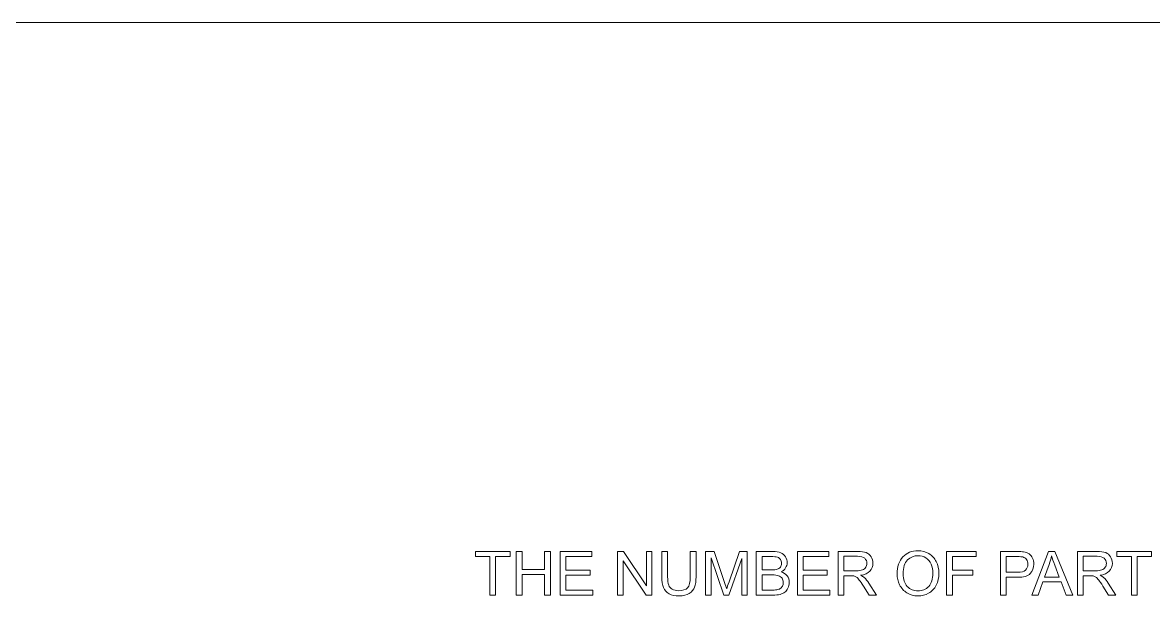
# Model space of a CAD drawing. Header units: millimetres. Extents: x -712 to 738, y -887 to 928.
# Drawn here: x -340.1 to -183.1, y 506.4 to 587.6 of the extents above; entities that cross this region are included whole.
import ezdxf

# ---------------------------------------------------------------- set-up
doc = ezdxf.new("R2010")
doc.units = ezdxf.units.MM
doc.header["$MEASUREMENT"] = 0
doc.layers.add('layer 1', color=7, linetype='Continuous')

msp = doc.modelspace()

# ---------------------------------------------------------------- linework, layer by layer
at = {"layer": 'layer 1', "lineweight": 9}
msp.add_open_spline([(-681.7377, -887.4186), (-681.7377, -887.4186), (706.7376, -887.4186), (706.7376, -887.4186), (706.7376, -887.4186), (723.657, -887.4186), (737.5, -873.5754), (737.5, -856.6561), (737.5, -856.6561), (737.5, -856.6561), (737.5, 556.8187), (737.5, 556.8187), (737.5, 556.8187), (737.5, 573.7381), (723.657, 587.5812), (706.7376, 587.5812), (706.7376, 587.5812), (706.7376, 587.5812), (-681.7377, 587.5812), (-681.7377, 587.5812), (-681.7377, 587.5812), (-698.657, 587.5812), (-712.5, 573.7381), (-712.5, 556.8187), (-712.5, 556.8187), (-712.5, 556.8187), (-712.5, -856.6561), (-712.5, -856.6561), (-712.5, -856.6561), (-712.5, -873.5754), (-698.657, -887.4186), (-681.7377, -887.4186)], degree=3, knots=[0, 0, 0, 0, 0.11111111, 0.11111111, 0.11111111, 0.11111111, 0.22222222, 0.22222222, 0.22222222, 0.22222222, 0.33333333, 0.33333333, 0.33333333, 0.33333333, 0.44444444, 0.44444444, 0.44444444, 0.44444444, 0.55555556, 0.55555556, 0.55555556, 0.55555556, 0.66666667, 0.66666667, 0.66666667, 0.66666667, 0.77777778, 0.77777778, 0.77777778, 0.77777778, 1, 1, 1, 1], dxfattribs=at)
at = {"layer": 'layer 1', "color": 250, "lineweight": 9}
for points, knots in [([(-275.2415, 508.1318), (-275.2415, 508.1318), (-275.2415, 513.4824), (-275.2415, 513.4824), (-275.2415, 513.4824), (-275.2415, 513.4824), (-277.2395, 513.4824), (-277.2395, 513.4824), (-277.2395, 513.4824), (-277.2395, 513.4824), (-277.2395, 514.1936), (-277.2395, 514.1936), (-277.2395, 514.1936), (-277.2395, 514.1936), (-272.4391, 514.1936), (-272.4391, 514.1936), (-272.4391, 514.1936), (-272.4391, 514.1936), (-272.4391, 513.4824), (-272.4391, 513.4824), (-272.4391, 513.4824), (-272.4391, 513.4824), (-274.4372, 513.4824), (-274.4372, 513.4824), (-274.4372, 513.4824), (-274.4372, 513.4824), (-274.4372, 508.1318), (-274.4372, 508.1318), (-274.4372, 508.1318), (-274.4372, 508.1318), (-275.2415, 508.1318), (-275.2415, 508.1318)], [0, 0, 0, 0, 0.11111111, 0.11111111, 0.11111111, 0.11111111, 0.22222222, 0.22222222, 0.22222222, 0.22222222, 0.33333333, 0.33333333, 0.33333333, 0.33333333, 0.44444444, 0.44444444, 0.44444444, 0.44444444, 0.55555556, 0.55555556, 0.55555556, 0.55555556, 0.66666667, 0.66666667, 0.66666667, 0.66666667, 0.77777778, 0.77777778, 0.77777778, 0.77777778, 1, 1, 1, 1]), ([(-271.577, 508.1318), (-271.577, 508.1318), (-271.577, 514.1936), (-271.577, 514.1936), (-271.577, 514.1936), (-271.577, 514.1936), (-270.7727, 514.1936), (-270.7727, 514.1936), (-270.7727, 514.1936), (-270.7727, 514.1936), (-270.7727, 511.6961), (-270.7727, 511.6961), (-270.7727, 511.6961), (-270.7727, 511.6961), (-267.6403, 511.6961), (-267.6403, 511.6961), (-267.6403, 511.6961), (-267.6403, 511.6961), (-267.6403, 514.1936), (-267.6403, 514.1936), (-267.6403, 514.1936), (-267.6403, 514.1936), (-266.836, 514.1936), (-266.836, 514.1936), (-266.836, 514.1936), (-266.836, 514.1936), (-266.836, 508.1318), (-266.836, 508.1318), (-266.836, 508.1318), (-266.836, 508.1318), (-267.6403, 508.1318), (-267.6403, 508.1318), (-267.6403, 508.1318), (-267.6403, 508.1318), (-267.6403, 510.9849), (-267.6403, 510.9849), (-267.6403, 510.9849), (-267.6403, 510.9849), (-270.7727, 510.9849), (-270.7727, 510.9849), (-270.7727, 510.9849), (-270.7727, 510.9849), (-270.7727, 508.1318), (-270.7727, 508.1318), (-270.7727, 508.1318), (-270.7727, 508.1318), (-271.577, 508.1318), (-271.577, 508.1318)], [0, 0, 0, 0, 0.07692308, 0.07692308, 0.07692308, 0.07692308, 0.15384615, 0.15384615, 0.15384615, 0.15384615, 0.23076923, 0.23076923, 0.23076923, 0.23076923, 0.30769231, 0.30769231, 0.30769231, 0.30769231, 0.38461538, 0.38461538, 0.38461538, 0.38461538, 0.46153846, 0.46153846, 0.46153846, 0.46153846, 0.53846154, 0.53846154, 0.53846154, 0.53846154, 0.61538462, 0.61538462, 0.61538462, 0.61538462, 0.69230769, 0.69230769, 0.69230769, 0.69230769, 0.76923077, 0.76923077, 0.76923077, 0.76923077, 0.84615385, 0.84615385, 0.84615385, 0.84615385, 1, 1, 1, 1]), ([(-265.48, 508.1318), (-265.48, 508.1318), (-265.48, 514.1936), (-265.48, 514.1936), (-265.48, 514.1936), (-265.48, 514.1936), (-261.1029, 514.1936), (-261.1029, 514.1936), (-261.1029, 514.1936), (-261.1029, 514.1936), (-261.1029, 513.4824), (-261.1029, 513.4824), (-261.1029, 513.4824), (-261.1029, 513.4824), (-264.6757, 513.4824), (-264.6757, 513.4824), (-264.6757, 513.4824), (-264.6757, 513.4824), (-264.6757, 511.6199), (-264.6757, 511.6199), (-264.6757, 511.6199), (-264.6757, 511.6199), (-261.3315, 511.6199), (-261.3315, 511.6199), (-261.3315, 511.6199), (-261.3315, 511.6199), (-261.3315, 510.9087), (-261.3315, 510.9087), (-261.3315, 510.9087), (-261.3315, 510.9087), (-264.6757, 510.9087), (-264.6757, 510.9087), (-264.6757, 510.9087), (-264.6757, 510.9087), (-264.6757, 508.843), (-264.6757, 508.843), (-264.6757, 508.843), (-264.6757, 508.843), (-260.959, 508.843), (-260.959, 508.843), (-260.959, 508.843), (-260.959, 508.843), (-260.959, 508.1318), (-260.959, 508.1318), (-260.959, 508.1318), (-260.959, 508.1318), (-265.48, 508.1318), (-265.48, 508.1318)], [0, 0, 0, 0, 0.07692308, 0.07692308, 0.07692308, 0.07692308, 0.15384615, 0.15384615, 0.15384615, 0.15384615, 0.23076923, 0.23076923, 0.23076923, 0.23076923, 0.30769231, 0.30769231, 0.30769231, 0.30769231, 0.38461538, 0.38461538, 0.38461538, 0.38461538, 0.46153846, 0.46153846, 0.46153846, 0.46153846, 0.53846154, 0.53846154, 0.53846154, 0.53846154, 0.61538462, 0.61538462, 0.61538462, 0.61538462, 0.69230769, 0.69230769, 0.69230769, 0.69230769, 0.76923077, 0.76923077, 0.76923077, 0.76923077, 0.84615385, 0.84615385, 0.84615385, 0.84615385, 1, 1, 1, 1]), ([(-257.5062, 508.1318), (-257.5062, 508.1318), (-257.5062, 514.1936), (-257.5062, 514.1936), (-257.5062, 514.1936), (-257.5062, 514.1936), (-256.6821, 514.1936), (-256.6821, 514.1936), (-256.6821, 514.1936), (-256.6821, 514.1936), (-253.5017, 509.4356), (-253.5017, 509.4356), (-253.5017, 509.4356), (-253.5017, 509.4356), (-253.5017, 514.1936), (-253.5017, 514.1936), (-253.5017, 514.1936), (-253.5017, 514.1936), (-252.7312, 514.1936), (-252.7312, 514.1936), (-252.7312, 514.1936), (-252.7312, 514.1936), (-252.7312, 508.1318), (-252.7312, 508.1318), (-252.7312, 508.1318), (-252.7312, 508.1318), (-253.5553, 508.1318), (-253.5553, 508.1318), (-253.5553, 508.1318), (-253.5553, 508.1318), (-256.7357, 512.8898), (-256.7357, 512.8898), (-256.7357, 512.8898), (-256.7357, 512.8898), (-256.7357, 508.1318), (-256.7357, 508.1318), (-256.7357, 508.1318), (-256.7357, 508.1318), (-257.5062, 508.1318), (-257.5062, 508.1318)], [0, 0, 0, 0, 0.09090909, 0.09090909, 0.09090909, 0.09090909, 0.18181818, 0.18181818, 0.18181818, 0.18181818, 0.27272727, 0.27272727, 0.27272727, 0.27272727, 0.36363636, 0.36363636, 0.36363636, 0.36363636, 0.45454545, 0.45454545, 0.45454545, 0.45454545, 0.54545455, 0.54545455, 0.54545455, 0.54545455, 0.63636364, 0.63636364, 0.63636364, 0.63636364, 0.72727273, 0.72727273, 0.72727273, 0.72727273, 0.81818182, 0.81818182, 0.81818182, 0.81818182, 1, 1, 1, 1]), ([(-247.4131, 514.1936), (-247.4131, 514.1936), (-246.6088, 514.1936), (-246.6088, 514.1936), (-246.6088, 514.1936), (-246.6088, 514.1936), (-246.6088, 510.6928), (-246.6088, 510.6928), (-246.6088, 510.6928), (-246.6088, 510.0833), (-246.6779, 509.5993), (-246.8148, 509.2409), (-246.8148, 509.2409), (-246.9531, 508.8839), (-247.2014, 508.5918), (-247.5598, 508.3674), (-247.5598, 508.3674), (-247.9196, 508.1431), (-248.3895, 508.0302), (-248.9737, 508.0302), (-248.9737, 508.0302), (-249.5395, 508.0302), (-250.0037, 508.1276), (-250.3635, 508.3237), (-250.3635, 508.3237), (-250.7248, 508.5198), (-250.9816, 508.802), (-251.1354, 509.1731), (-251.1354, 509.1731), (-251.2892, 509.5442), (-251.3668, 510.0508), (-251.3668, 510.6928), (-251.3668, 510.6928), (-251.3668, 510.6928), (-251.3668, 514.1936), (-251.3668, 514.1936), (-251.3668, 514.1936), (-251.3668, 514.1936), (-250.5625, 514.1936), (-250.5625, 514.1936), (-250.5625, 514.1936), (-250.5625, 514.1936), (-250.5625, 510.6942), (-250.5625, 510.6942), (-250.5625, 510.6942), (-250.5625, 510.1679), (-250.5131, 509.7785), (-250.4157, 509.5301), (-250.4157, 509.5301), (-250.3184, 509.2804), (-250.1519, 509.0871), (-249.9134, 508.953), (-249.9134, 508.953), (-249.6764, 508.8176), (-249.3857, 508.7498), (-249.0428, 508.7498), (-249.0428, 508.7498), (-248.4558, 508.7498), (-248.0367, 508.8839), (-247.787, 509.1506), (-247.787, 509.1506), (-247.5372, 509.4187), (-247.4131, 509.9323), (-247.4131, 510.6942), (-247.4131, 510.6942), (-247.4131, 510.6942), (-247.4131, 514.1936), (-247.4131, 514.1936)], [0, 0, 0, 0, 0.05555556, 0.05555556, 0.05555556, 0.05555556, 0.11111111, 0.11111111, 0.11111111, 0.11111111, 0.16666667, 0.16666667, 0.16666667, 0.16666667, 0.22222222, 0.22222222, 0.22222222, 0.22222222, 0.27777778, 0.27777778, 0.27777778, 0.27777778, 0.33333333, 0.33333333, 0.33333333, 0.33333333, 0.38888889, 0.38888889, 0.38888889, 0.38888889, 0.44444444, 0.44444444, 0.44444444, 0.44444444, 0.5, 0.5, 0.5, 0.5, 0.55555556, 0.55555556, 0.55555556, 0.55555556, 0.61111111, 0.61111111, 0.61111111, 0.61111111, 0.66666667, 0.66666667, 0.66666667, 0.66666667, 0.72222222, 0.72222222, 0.72222222, 0.72222222, 0.77777778, 0.77777778, 0.77777778, 0.77777778, 0.83333333, 0.83333333, 0.83333333, 0.83333333, 0.88888889, 0.88888889, 0.88888889, 0.88888889, 1, 1, 1, 1]), ([(-245.2866, 508.1318), (-245.2866, 508.1318), (-245.2866, 514.1936), (-245.2866, 514.1936), (-245.2866, 514.1936), (-245.2866, 514.1936), (-244.0844, 514.1936), (-244.0844, 514.1936), (-244.0844, 514.1936), (-244.0844, 514.1936), (-242.6508, 509.9026), (-242.6508, 509.9026), (-242.6508, 509.9026), (-242.5182, 509.5033), (-242.4222, 509.2042), (-242.3616, 509.0052), (-242.3616, 509.0052), (-242.2924, 509.2254), (-242.1838, 509.5499), (-242.037, 509.9774), (-242.037, 509.9774), (-242.037, 509.9774), (-240.578, 514.1936), (-240.578, 514.1936), (-240.578, 514.1936), (-240.578, 514.1936), (-239.5042, 514.1936), (-239.5042, 514.1936), (-239.5042, 514.1936), (-239.5042, 514.1936), (-239.5042, 508.1318), (-239.5042, 508.1318), (-239.5042, 508.1318), (-239.5042, 508.1318), (-240.2746, 508.1318), (-240.2746, 508.1318), (-240.2746, 508.1318), (-240.2746, 508.1318), (-240.2746, 513.2031), (-240.2746, 513.2031), (-240.2746, 513.2031), (-240.2746, 513.2031), (-242.0441, 508.1318), (-242.0441, 508.1318), (-242.0441, 508.1318), (-242.0441, 508.1318), (-242.7665, 508.1318), (-242.7665, 508.1318), (-242.7665, 508.1318), (-242.7665, 508.1318), (-244.5162, 513.2962), (-244.5162, 513.2962), (-244.5162, 513.2962), (-244.5162, 513.2962), (-244.5162, 508.1318), (-244.5162, 508.1318), (-244.5162, 508.1318), (-244.5162, 508.1318), (-245.2866, 508.1318), (-245.2866, 508.1318)], [0, 0, 0, 0, 0.0625, 0.0625, 0.0625, 0.0625, 0.125, 0.125, 0.125, 0.125, 0.1875, 0.1875, 0.1875, 0.1875, 0.25, 0.25, 0.25, 0.25, 0.3125, 0.3125, 0.3125, 0.3125, 0.375, 0.375, 0.375, 0.375, 0.4375, 0.4375, 0.4375, 0.4375, 0.5, 0.5, 0.5, 0.5, 0.5625, 0.5625, 0.5625, 0.5625, 0.625, 0.625, 0.625, 0.625, 0.6875, 0.6875, 0.6875, 0.6875, 0.75, 0.75, 0.75, 0.75, 0.8125, 0.8125, 0.8125, 0.8125, 0.875, 0.875, 0.875, 0.875, 1, 1, 1, 1]), ([(-238.2513, 508.1318), (-238.2513, 508.1318), (-238.2513, 514.1936), (-238.2513, 514.1936), (-238.2513, 514.1936), (-238.2513, 514.1936), (-235.9767, 514.1936), (-235.9767, 514.1936), (-235.9767, 514.1936), (-235.5139, 514.1936), (-235.1428, 514.1329), (-234.862, 514.0102), (-234.862, 514.0102), (-234.5826, 513.8874), (-234.3639, 513.6983), (-234.2058, 513.4429), (-234.2058, 513.4429), (-234.0464, 513.1889), (-233.9674, 512.9223), (-233.9674, 512.6429), (-233.9674, 512.6429), (-233.9674, 512.3847), (-234.0379, 512.1405), (-234.1776, 511.912), (-234.1776, 511.912), (-234.3173, 511.6834), (-234.529, 511.4985), (-234.8126, 511.3574), (-234.8126, 511.3574), (-234.4457, 511.2502), (-234.1635, 511.0667), (-233.9674, 510.8071), (-233.9674, 510.8071), (-233.7698, 510.5489), (-233.6711, 510.2427), (-233.6711, 509.8899), (-233.6711, 509.8899), (-233.6711, 509.6049), (-233.7317, 509.3411), (-233.8517, 509.0969), (-233.8517, 509.0969), (-233.9716, 508.8528), (-234.1198, 508.6652), (-234.2961, 508.5325), (-234.2961, 508.5325), (-234.4725, 508.4013), (-234.6941, 508.3011), (-234.9593, 508.2334), (-234.9593, 508.2334), (-235.226, 508.1657), (-235.552, 508.1318), (-235.9386, 508.1318), (-235.9386, 508.1318), (-235.9386, 508.1318), (-238.2513, 508.1318), (-238.2513, 508.1318)], [0, 0, 0, 0, 0.06666667, 0.06666667, 0.06666667, 0.06666667, 0.13333333, 0.13333333, 0.13333333, 0.13333333, 0.2, 0.2, 0.2, 0.2, 0.26666667, 0.26666667, 0.26666667, 0.26666667, 0.33333333, 0.33333333, 0.33333333, 0.33333333, 0.4, 0.4, 0.4, 0.4, 0.46666667, 0.46666667, 0.46666667, 0.46666667, 0.53333333, 0.53333333, 0.53333333, 0.53333333, 0.6, 0.6, 0.6, 0.6, 0.66666667, 0.66666667, 0.66666667, 0.66666667, 0.73333333, 0.73333333, 0.73333333, 0.73333333, 0.8, 0.8, 0.8, 0.8, 0.86666667, 0.86666667, 0.86666667, 0.86666667, 1, 1, 1, 1]), ([(-237.447, 511.6453), (-237.447, 511.6453), (-236.1361, 511.6453), (-236.1361, 511.6453), (-236.1361, 511.6453), (-235.7805, 511.6453), (-235.5252, 511.6693), (-235.3713, 511.7158), (-235.3713, 511.7158), (-235.1667, 511.7765), (-235.0129, 511.8781), (-234.9099, 512.0192), (-234.9099, 512.0192), (-234.8069, 512.1603), (-234.7547, 512.3367), (-234.7547, 512.5497), (-234.7547, 512.5497), (-234.7547, 512.7515), (-234.8027, 512.9293), (-234.9001, 513.0817), (-234.9001, 513.0817), (-234.996, 513.2355), (-235.1343, 513.3413), (-235.3135, 513.3978), (-235.3135, 513.3978), (-235.4927, 513.4542), (-235.8003, 513.4824), (-236.2349, 513.4824), (-236.2349, 513.4824), (-236.2349, 513.4824), (-237.447, 513.4824), (-237.447, 513.4824), (-237.447, 513.4824), (-237.447, 513.4824), (-237.447, 511.6453), (-237.447, 511.6453)], [0, 0, 0, 0, 0.1, 0.1, 0.1, 0.1, 0.2, 0.2, 0.2, 0.2, 0.3, 0.3, 0.3, 0.3, 0.4, 0.4, 0.4, 0.4, 0.5, 0.5, 0.5, 0.5, 0.6, 0.6, 0.6, 0.6, 0.7, 0.7, 0.7, 0.7, 0.8, 0.8, 0.8, 0.8, 1, 1, 1, 1]), ([(-232.5535, 508.1318), (-232.5535, 508.1318), (-232.5535, 514.1936), (-232.5535, 514.1936), (-232.5535, 514.1936), (-232.5535, 514.1936), (-228.1764, 514.1936), (-228.1764, 514.1936), (-228.1764, 514.1936), (-228.1764, 514.1936), (-228.1764, 513.4824), (-228.1764, 513.4824), (-228.1764, 513.4824), (-228.1764, 513.4824), (-231.7492, 513.4824), (-231.7492, 513.4824), (-231.7492, 513.4824), (-231.7492, 513.4824), (-231.7492, 511.6199), (-231.7492, 511.6199), (-231.7492, 511.6199), (-231.7492, 511.6199), (-228.405, 511.6199), (-228.405, 511.6199), (-228.405, 511.6199), (-228.405, 511.6199), (-228.405, 510.9087), (-228.405, 510.9087), (-228.405, 510.9087), (-228.405, 510.9087), (-231.7492, 510.9087), (-231.7492, 510.9087), (-231.7492, 510.9087), (-231.7492, 510.9087), (-231.7492, 508.843), (-231.7492, 508.843), (-231.7492, 508.843), (-231.7492, 508.843), (-228.0325, 508.843), (-228.0325, 508.843), (-228.0325, 508.843), (-228.0325, 508.843), (-228.0325, 508.1318), (-228.0325, 508.1318), (-228.0325, 508.1318), (-228.0325, 508.1318), (-232.5535, 508.1318), (-232.5535, 508.1318)], [0, 0, 0, 0, 0.07692308, 0.07692308, 0.07692308, 0.07692308, 0.15384615, 0.15384615, 0.15384615, 0.15384615, 0.23076923, 0.23076923, 0.23076923, 0.23076923, 0.30769231, 0.30769231, 0.30769231, 0.30769231, 0.38461538, 0.38461538, 0.38461538, 0.38461538, 0.46153846, 0.46153846, 0.46153846, 0.46153846, 0.53846154, 0.53846154, 0.53846154, 0.53846154, 0.61538462, 0.61538462, 0.61538462, 0.61538462, 0.69230769, 0.69230769, 0.69230769, 0.69230769, 0.76923077, 0.76923077, 0.76923077, 0.76923077, 0.84615385, 0.84615385, 0.84615385, 0.84615385, 1, 1, 1, 1]), ([(-226.9065, 508.1318), (-226.9065, 508.1318), (-226.9065, 514.1936), (-226.9065, 514.1936), (-226.9065, 514.1936), (-226.9065, 514.1936), (-224.2199, 514.1936), (-224.2199, 514.1936), (-224.2199, 514.1936), (-223.6794, 514.1936), (-223.2688, 514.1386), (-222.988, 514.0299), (-222.988, 514.0299), (-222.7072, 513.9213), (-222.4829, 513.7294), (-222.315, 513.4542), (-222.315, 513.4542), (-222.1471, 513.1791), (-222.0638, 512.8743), (-222.0638, 512.5413), (-222.0638, 512.5413), (-222.0638, 512.1109), (-222.2035, 511.7483), (-222.4815, 511.4534), (-222.4815, 511.4534), (-222.7594, 511.1585), (-223.1884, 510.9722), (-223.7697, 510.8918), (-223.7697, 510.8918), (-223.5567, 510.7902), (-223.3958, 510.6886), (-223.2858, 510.5898), (-223.2858, 510.5898), (-223.0515, 510.3753), (-222.83, 510.1058), (-222.6226, 509.7827), (-222.6226, 509.7827), (-222.6226, 509.7827), (-221.5742, 508.1318), (-221.5742, 508.1318), (-221.5742, 508.1318), (-221.5742, 508.1318), (-222.576, 508.1318), (-222.576, 508.1318), (-222.576, 508.1318), (-222.576, 508.1318), (-223.3775, 509.3933), (-223.3775, 509.3933), (-223.3775, 509.3933), (-223.6103, 509.7587), (-223.8036, 510.0367), (-223.9546, 510.23), (-223.9546, 510.23), (-224.107, 510.4233), (-224.2424, 510.5574), (-224.3624, 510.635), (-224.3624, 510.635), (-224.4809, 510.7112), (-224.6037, 510.7648), (-224.7278, 510.7958), (-224.7278, 510.7958), (-224.8181, 510.8142), (-224.9663, 510.8241), (-225.1737, 510.8241), (-225.1737, 510.8241), (-225.1737, 510.8241), (-226.1022, 510.8241), (-226.1022, 510.8241), (-226.1022, 510.8241), (-226.1022, 510.8241), (-226.1022, 508.1318), (-226.1022, 508.1318), (-226.1022, 508.1318), (-226.1022, 508.1318), (-226.9065, 508.1318), (-226.9065, 508.1318)], [0, 0, 0, 0, 0.05, 0.05, 0.05, 0.05, 0.1, 0.1, 0.1, 0.1, 0.15, 0.15, 0.15, 0.15, 0.2, 0.2, 0.2, 0.2, 0.25, 0.25, 0.25, 0.25, 0.3, 0.3, 0.3, 0.3, 0.35, 0.35, 0.35, 0.35, 0.4, 0.4, 0.4, 0.4, 0.45, 0.45, 0.45, 0.45, 0.5, 0.5, 0.5, 0.5, 0.55, 0.55, 0.55, 0.55, 0.6, 0.6, 0.6, 0.6, 0.65, 0.65, 0.65, 0.65, 0.7, 0.7, 0.7, 0.7, 0.75, 0.75, 0.75, 0.75, 0.8, 0.8, 0.8, 0.8, 0.85, 0.85, 0.85, 0.85, 0.9, 0.9, 0.9, 0.9, 1, 1, 1, 1]), ([(-226.1022, 511.5183), (-226.1022, 511.5183), (-224.3807, 511.5183), (-224.3807, 511.5183), (-224.3807, 511.5183), (-224.0139, 511.5183), (-223.7288, 511.5564), (-223.5228, 511.6326), (-223.5228, 511.6326), (-223.3168, 511.7074), (-223.1602, 511.8287), (-223.0543, 511.9966), (-223.0543, 511.9966), (-222.9471, 512.1631), (-222.8935, 512.3437), (-222.8935, 512.5399), (-222.8935, 512.5399), (-222.8935, 512.8263), (-222.9965, 513.0634), (-223.2039, 513.2482), (-223.2039, 513.2482), (-223.4113, 513.4331), (-223.7387, 513.5248), (-224.186, 513.5248), (-224.186, 513.5248), (-224.186, 513.5248), (-226.1022, 513.5248), (-226.1022, 513.5248), (-226.1022, 513.5248), (-226.1022, 513.5248), (-226.1022, 511.5183), (-226.1022, 511.5183)], [0, 0, 0, 0, 0.11111111, 0.11111111, 0.11111111, 0.11111111, 0.22222222, 0.22222222, 0.22222222, 0.22222222, 0.33333333, 0.33333333, 0.33333333, 0.33333333, 0.44444444, 0.44444444, 0.44444444, 0.44444444, 0.55555556, 0.55555556, 0.55555556, 0.55555556, 0.66666667, 0.66666667, 0.66666667, 0.66666667, 0.77777778, 0.77777778, 0.77777778, 0.77777778, 1, 1, 1, 1]), ([(-218.7027, 511.0823), (-218.7027, 512.0869), (-218.4318, 512.8743), (-217.8914, 513.4429), (-217.8914, 513.4429), (-217.351, 514.0116), (-216.6539, 514.2952), (-215.7988, 514.2952), (-215.7988, 514.2952), (-215.2386, 514.2952), (-214.7349, 514.1611), (-214.2848, 513.8945), (-214.2848, 513.8945), (-213.8361, 513.6278), (-213.4932, 513.2553), (-213.2575, 512.7769), (-213.2575, 512.7769), (-213.0219, 512.3), (-212.9034, 511.7582), (-212.9034, 511.1528), (-212.9034, 511.1528), (-212.9034, 510.539), (-213.0275, 509.9887), (-213.2759, 509.5047), (-213.2759, 509.5047), (-213.5242, 509.0193), (-213.8756, 508.6525), (-214.3299, 508.4041), (-214.3299, 508.4041), (-214.7857, 508.1544), (-215.2767, 508.0302), (-215.803, 508.0302), (-215.803, 508.0302), (-216.3745, 508.0302), (-216.8839, 508.1685), (-217.334, 508.4436), (-217.334, 508.4436), (-217.7827, 508.7188), (-218.1242, 509.0941), (-218.3556, 509.5711), (-218.3556, 509.5711), (-218.587, 510.0466), (-218.7027, 510.5503), (-218.7027, 511.0823)], [0, 0, 0, 0, 0.08333333, 0.08333333, 0.08333333, 0.08333333, 0.16666667, 0.16666667, 0.16666667, 0.16666667, 0.25, 0.25, 0.25, 0.25, 0.33333333, 0.33333333, 0.33333333, 0.33333333, 0.41666667, 0.41666667, 0.41666667, 0.41666667, 0.5, 0.5, 0.5, 0.5, 0.58333333, 0.58333333, 0.58333333, 0.58333333, 0.66666667, 0.66666667, 0.66666667, 0.66666667, 0.75, 0.75, 0.75, 0.75, 0.83333333, 0.83333333, 0.83333333, 0.83333333, 1, 1, 1, 1]), ([(-217.873, 511.0682), (-217.873, 510.3387), (-217.6769, 509.7644), (-217.2846, 509.3453), (-217.2846, 509.3453), (-216.8924, 508.9262), (-216.3999, 508.716), (-215.8073, 508.716), (-215.8073, 508.716), (-215.2034, 508.716), (-214.7081, 508.9276), (-214.3172, 509.3509), (-214.3172, 509.3509), (-213.9278, 509.7742), (-213.7331, 510.3753), (-213.7331, 511.1542), (-213.7331, 511.1542), (-213.7331, 511.6467), (-213.8163, 512.077), (-213.9828, 512.4439), (-213.9828, 512.4439), (-214.1493, 512.8108), (-214.3934, 513.0958), (-214.7137, 513.2976), (-214.7137, 513.2976), (-215.0354, 513.4994), (-215.3953, 513.601), (-215.7946, 513.601), (-215.7946, 513.601), (-216.3618, 513.601), (-216.85, 513.4062), (-217.2592, 513.0168), (-217.2592, 513.0168), (-217.6684, 512.6274), (-217.873, 511.9783), (-217.873, 511.0682)], [0, 0, 0, 0, 0.1, 0.1, 0.1, 0.1, 0.2, 0.2, 0.2, 0.2, 0.3, 0.3, 0.3, 0.3, 0.4, 0.4, 0.4, 0.4, 0.5, 0.5, 0.5, 0.5, 0.6, 0.6, 0.6, 0.6, 0.7, 0.7, 0.7, 0.7, 0.8, 0.8, 0.8, 0.8, 1, 1, 1, 1]), ([(-211.8296, 508.1318), (-211.8296, 508.1318), (-211.8296, 514.1936), (-211.8296, 514.1936), (-211.8296, 514.1936), (-211.8296, 514.1936), (-207.7404, 514.1936), (-207.7404, 514.1936), (-207.7404, 514.1936), (-207.7404, 514.1936), (-207.7404, 513.4824), (-207.7404, 513.4824), (-207.7404, 513.4824), (-207.7404, 513.4824), (-211.0253, 513.4824), (-211.0253, 513.4824), (-211.0253, 513.4824), (-211.0253, 513.4824), (-211.0253, 511.5945), (-211.0253, 511.5945), (-211.0253, 511.5945), (-211.0253, 511.5945), (-208.1806, 511.5945), (-208.1806, 511.5945), (-208.1806, 511.5945), (-208.1806, 511.5945), (-208.1806, 510.8833), (-208.1806, 510.8833), (-208.1806, 510.8833), (-208.1806, 510.8833), (-211.0253, 510.8833), (-211.0253, 510.8833), (-211.0253, 510.8833), (-211.0253, 510.8833), (-211.0253, 508.1318), (-211.0253, 508.1318), (-211.0253, 508.1318), (-211.0253, 508.1318), (-211.8296, 508.1318), (-211.8296, 508.1318)], [0, 0, 0, 0, 0.09090909, 0.09090909, 0.09090909, 0.09090909, 0.18181818, 0.18181818, 0.18181818, 0.18181818, 0.27272727, 0.27272727, 0.27272727, 0.27272727, 0.36363636, 0.36363636, 0.36363636, 0.36363636, 0.45454545, 0.45454545, 0.45454545, 0.45454545, 0.54545455, 0.54545455, 0.54545455, 0.54545455, 0.63636364, 0.63636364, 0.63636364, 0.63636364, 0.72727273, 0.72727273, 0.72727273, 0.72727273, 0.81818182, 0.81818182, 0.81818182, 0.81818182, 1, 1, 1, 1]), ([(-204.3483, 508.1318), (-204.3483, 508.1318), (-204.3483, 514.1936), (-204.3483, 514.1936), (-204.3483, 514.1936), (-204.3483, 514.1936), (-202.0596, 514.1936), (-202.0596, 514.1936), (-202.0596, 514.1936), (-201.6575, 514.1936), (-201.3499, 514.1738), (-201.1368, 514.1357), (-201.1368, 514.1357), (-200.8391, 514.0864), (-200.5893, 513.9918), (-200.3875, 513.8535), (-200.3875, 513.8535), (-200.1858, 513.7138), (-200.0235, 513.5191), (-199.9007, 513.2694), (-199.9007, 513.2694), (-199.778, 513.0196), (-199.7173, 512.7445), (-199.7173, 512.4439), (-199.7173, 512.4439), (-199.7173, 511.9303), (-199.881, 511.4943), (-200.2097, 511.1387), (-200.2097, 511.1387), (-200.5371, 510.7817), (-201.1311, 510.6039), (-201.9891, 510.6039), (-201.9891, 510.6039), (-201.9891, 510.6039), (-203.544, 510.6039), (-203.544, 510.6039), (-203.544, 510.6039), (-203.544, 510.6039), (-203.544, 508.1318), (-203.544, 508.1318), (-203.544, 508.1318), (-203.544, 508.1318), (-204.3483, 508.1318), (-204.3483, 508.1318)], [0, 0, 0, 0, 0.08333333, 0.08333333, 0.08333333, 0.08333333, 0.16666667, 0.16666667, 0.16666667, 0.16666667, 0.25, 0.25, 0.25, 0.25, 0.33333333, 0.33333333, 0.33333333, 0.33333333, 0.41666667, 0.41666667, 0.41666667, 0.41666667, 0.5, 0.5, 0.5, 0.5, 0.58333333, 0.58333333, 0.58333333, 0.58333333, 0.66666667, 0.66666667, 0.66666667, 0.66666667, 0.75, 0.75, 0.75, 0.75, 0.83333333, 0.83333333, 0.83333333, 0.83333333, 1, 1, 1, 1]), ([(-203.544, 511.3151), (-203.544, 511.3151), (-201.9778, 511.3151), (-201.9778, 511.3151), (-201.9778, 511.3151), (-201.4585, 511.3151), (-201.0916, 511.411), (-200.8729, 511.6044), (-200.8729, 511.6044), (-200.6556, 511.7977), (-200.547, 512.0686), (-200.547, 512.4199), (-200.547, 512.4199), (-200.547, 512.6725), (-200.6105, 512.8898), (-200.7389, 513.0704), (-200.7389, 513.0704), (-200.8673, 513.251), (-201.0366, 513.371), (-201.2454, 513.4288), (-201.2454, 513.4288), (-201.3809, 513.4641), (-201.6307, 513.4824), (-201.9933, 513.4824), (-201.9933, 513.4824), (-201.9933, 513.4824), (-203.544, 513.4824), (-203.544, 513.4824), (-203.544, 513.4824), (-203.544, 513.4824), (-203.544, 511.3151), (-203.544, 511.3151)], [0, 0, 0, 0, 0.11111111, 0.11111111, 0.11111111, 0.11111111, 0.22222222, 0.22222222, 0.22222222, 0.22222222, 0.33333333, 0.33333333, 0.33333333, 0.33333333, 0.44444444, 0.44444444, 0.44444444, 0.44444444, 0.55555556, 0.55555556, 0.55555556, 0.55555556, 0.66666667, 0.66666667, 0.66666667, 0.66666667, 0.77777778, 0.77777778, 0.77777778, 0.77777778, 1, 1, 1, 1]), ([(-199.9939, 508.1318), (-199.9939, 508.1318), (-197.6685, 514.1936), (-197.6685, 514.1936), (-197.6685, 514.1936), (-197.6685, 514.1936), (-196.7866, 514.1936), (-196.7866, 514.1936), (-196.7866, 514.1936), (-196.7866, 514.1936), (-194.3187, 508.1318), (-194.3187, 508.1318), (-194.3187, 508.1318), (-194.3187, 508.1318), (-195.2317, 508.1318), (-195.2317, 508.1318), (-195.2317, 508.1318), (-195.2317, 508.1318), (-195.9329, 509.969), (-195.9329, 509.969), (-195.9329, 509.969), (-195.9329, 509.969), (-198.4855, 509.969), (-198.4855, 509.969), (-198.4855, 509.969), (-198.4855, 509.969), (-199.143, 508.1318), (-199.143, 508.1318), (-199.143, 508.1318), (-199.143, 508.1318), (-199.9939, 508.1318), (-199.9939, 508.1318)], [0, 0, 0, 0, 0.11111111, 0.11111111, 0.11111111, 0.11111111, 0.22222222, 0.22222222, 0.22222222, 0.22222222, 0.33333333, 0.33333333, 0.33333333, 0.33333333, 0.44444444, 0.44444444, 0.44444444, 0.44444444, 0.55555556, 0.55555556, 0.55555556, 0.55555556, 0.66666667, 0.66666667, 0.66666667, 0.66666667, 0.77777778, 0.77777778, 0.77777778, 0.77777778, 1, 1, 1, 1]), ([(-198.2499, 510.6209), (-198.2499, 510.6209), (-196.1841, 510.6209), (-196.1841, 510.6209), (-196.1841, 510.6209), (-196.1841, 510.6209), (-196.8163, 512.3014), (-196.8163, 512.3014), (-196.8163, 512.3014), (-197.0067, 512.8122), (-197.1507, 513.2341), (-197.2509, 513.5671), (-197.2509, 513.5671), (-197.3341, 513.172), (-197.4456, 512.784), (-197.5853, 512.4002), (-197.5853, 512.4002), (-197.5853, 512.4002), (-198.2499, 510.6209), (-198.2499, 510.6209)], [0, 0, 0, 0, 0.16666667, 0.16666667, 0.16666667, 0.16666667, 0.33333333, 0.33333333, 0.33333333, 0.33333333, 0.5, 0.5, 0.5, 0.5, 0.66666667, 0.66666667, 0.66666667, 0.66666667, 1, 1, 1, 1]), ([(-193.6654, 508.1318), (-193.6654, 508.1318), (-193.6654, 514.1936), (-193.6654, 514.1936), (-193.6654, 514.1936), (-193.6654, 514.1936), (-190.9788, 514.1936), (-190.9788, 514.1936), (-190.9788, 514.1936), (-190.4383, 514.1936), (-190.0277, 514.1386), (-189.7469, 514.0299), (-189.7469, 514.0299), (-189.4661, 513.9213), (-189.2418, 513.7294), (-189.0739, 513.4542), (-189.0739, 513.4542), (-188.906, 513.1791), (-188.8227, 512.8743), (-188.8227, 512.5413), (-188.8227, 512.5413), (-188.8227, 512.1109), (-188.9624, 511.7483), (-189.2404, 511.4534), (-189.2404, 511.4534), (-189.5183, 511.1585), (-189.9473, 510.9722), (-190.5286, 510.8918), (-190.5286, 510.8918), (-190.3156, 510.7902), (-190.1547, 510.6886), (-190.0447, 510.5898), (-190.0447, 510.5898), (-189.8104, 510.3753), (-189.5889, 510.1058), (-189.3815, 509.7827), (-189.3815, 509.7827), (-189.3815, 509.7827), (-188.3331, 508.1318), (-188.3331, 508.1318), (-188.3331, 508.1318), (-188.3331, 508.1318), (-189.3349, 508.1318), (-189.3349, 508.1318), (-189.3349, 508.1318), (-189.3349, 508.1318), (-190.1364, 509.3933), (-190.1364, 509.3933), (-190.1364, 509.3933), (-190.3692, 509.7587), (-190.5625, 510.0367), (-190.7135, 510.23), (-190.7135, 510.23), (-190.8659, 510.4233), (-191.0013, 510.5574), (-191.1213, 510.635), (-191.1213, 510.635), (-191.2398, 510.7112), (-191.3626, 510.7648), (-191.4867, 510.7958), (-191.4867, 510.7958), (-191.577, 510.8142), (-191.7252, 510.8241), (-191.9326, 510.8241), (-191.9326, 510.8241), (-191.9326, 510.8241), (-192.8611, 510.8241), (-192.8611, 510.8241), (-192.8611, 510.8241), (-192.8611, 510.8241), (-192.8611, 508.1318), (-192.8611, 508.1318), (-192.8611, 508.1318), (-192.8611, 508.1318), (-193.6654, 508.1318), (-193.6654, 508.1318)], [0, 0, 0, 0, 0.05, 0.05, 0.05, 0.05, 0.1, 0.1, 0.1, 0.1, 0.15, 0.15, 0.15, 0.15, 0.2, 0.2, 0.2, 0.2, 0.25, 0.25, 0.25, 0.25, 0.3, 0.3, 0.3, 0.3, 0.35, 0.35, 0.35, 0.35, 0.4, 0.4, 0.4, 0.4, 0.45, 0.45, 0.45, 0.45, 0.5, 0.5, 0.5, 0.5, 0.55, 0.55, 0.55, 0.55, 0.6, 0.6, 0.6, 0.6, 0.65, 0.65, 0.65, 0.65, 0.7, 0.7, 0.7, 0.7, 0.75, 0.75, 0.75, 0.75, 0.8, 0.8, 0.8, 0.8, 0.85, 0.85, 0.85, 0.85, 0.9, 0.9, 0.9, 0.9, 1, 1, 1, 1]), ([(-192.8611, 511.5183), (-192.8611, 511.5183), (-191.1396, 511.5183), (-191.1396, 511.5183), (-191.1396, 511.5183), (-190.7728, 511.5183), (-190.4877, 511.5564), (-190.2817, 511.6326), (-190.2817, 511.6326), (-190.0757, 511.7074), (-189.9191, 511.8287), (-189.8132, 511.9966), (-189.8132, 511.9966), (-189.706, 512.1631), (-189.6524, 512.3437), (-189.6524, 512.5399), (-189.6524, 512.5399), (-189.6524, 512.8263), (-189.7554, 513.0634), (-189.9628, 513.2482), (-189.9628, 513.2482), (-190.1702, 513.4331), (-190.4976, 513.5248), (-190.9449, 513.5248), (-190.9449, 513.5248), (-190.9449, 513.5248), (-192.8611, 513.5248), (-192.8611, 513.5248), (-192.8611, 513.5248), (-192.8611, 513.5248), (-192.8611, 511.5183), (-192.8611, 511.5183)], [0, 0, 0, 0, 0.11111111, 0.11111111, 0.11111111, 0.11111111, 0.22222222, 0.22222222, 0.22222222, 0.22222222, 0.33333333, 0.33333333, 0.33333333, 0.33333333, 0.44444444, 0.44444444, 0.44444444, 0.44444444, 0.55555556, 0.55555556, 0.55555556, 0.55555556, 0.66666667, 0.66666667, 0.66666667, 0.66666667, 0.77777778, 0.77777778, 0.77777778, 0.77777778, 1, 1, 1, 1]), ([(-186.1799, 508.1318), (-186.1799, 508.1318), (-186.1799, 513.4824), (-186.1799, 513.4824), (-186.1799, 513.4824), (-186.1799, 513.4824), (-188.1779, 513.4824), (-188.1779, 513.4824), (-188.1779, 513.4824), (-188.1779, 513.4824), (-188.1779, 514.1936), (-188.1779, 514.1936), (-188.1779, 514.1936), (-188.1779, 514.1936), (-183.3775, 514.1936), (-183.3775, 514.1936), (-183.3775, 514.1936), (-183.3775, 514.1936), (-183.3775, 513.4824), (-183.3775, 513.4824), (-183.3775, 513.4824), (-183.3775, 513.4824), (-185.3756, 513.4824), (-185.3756, 513.4824), (-185.3756, 513.4824), (-185.3756, 513.4824), (-185.3756, 508.1318), (-185.3756, 508.1318), (-185.3756, 508.1318), (-185.3756, 508.1318), (-186.1799, 508.1318), (-186.1799, 508.1318)], [0, 0, 0, 0, 0.11111111, 0.11111111, 0.11111111, 0.11111111, 0.22222222, 0.22222222, 0.22222222, 0.22222222, 0.33333333, 0.33333333, 0.33333333, 0.33333333, 0.44444444, 0.44444444, 0.44444444, 0.44444444, 0.55555556, 0.55555556, 0.55555556, 0.55555556, 0.66666667, 0.66666667, 0.66666667, 0.66666667, 0.77777778, 0.77777778, 0.77777778, 0.77777778, 1, 1, 1, 1]), ([(-237.447, 508.843), (-237.447, 508.843), (-235.9372, 508.843), (-235.9372, 508.843), (-235.9372, 508.843), (-235.6775, 508.843), (-235.4955, 508.8528), (-235.3897, 508.8726), (-235.3897, 508.8726), (-235.2063, 508.905), (-235.051, 508.9601), (-234.9269, 509.0377), (-234.9269, 509.0377), (-234.8027, 509.1153), (-234.7011, 509.2282), (-234.6207, 509.3763), (-234.6207, 509.3763), (-234.5402, 509.5245), (-234.5007, 509.6952), (-234.5007, 509.8885), (-234.5007, 509.8885), (-234.5007, 510.1157), (-234.5586, 510.3118), (-234.6757, 510.4798), (-234.6757, 510.4798), (-234.7914, 510.6477), (-234.9523, 510.7648), (-235.1583, 510.8325), (-235.1583, 510.8325), (-235.3629, 510.9002), (-235.6592, 510.9341), (-236.0444, 510.9341), (-236.0444, 510.9341), (-236.0444, 510.9341), (-237.447, 510.9341), (-237.447, 510.9341), (-237.447, 510.9341), (-237.447, 510.9341), (-237.447, 508.843), (-237.447, 508.843)], [0, 0, 0, 0, 0.09090909, 0.09090909, 0.09090909, 0.09090909, 0.18181818, 0.18181818, 0.18181818, 0.18181818, 0.27272727, 0.27272727, 0.27272727, 0.27272727, 0.36363636, 0.36363636, 0.36363636, 0.36363636, 0.45454545, 0.45454545, 0.45454545, 0.45454545, 0.54545455, 0.54545455, 0.54545455, 0.54545455, 0.63636364, 0.63636364, 0.63636364, 0.63636364, 0.72727273, 0.72727273, 0.72727273, 0.72727273, 0.81818182, 0.81818182, 0.81818182, 0.81818182, 1, 1, 1, 1])]:
    msp.add_open_spline(points, degree=3, knots=knots, dxfattribs=at)

doc.saveas('drawing.dxf')
